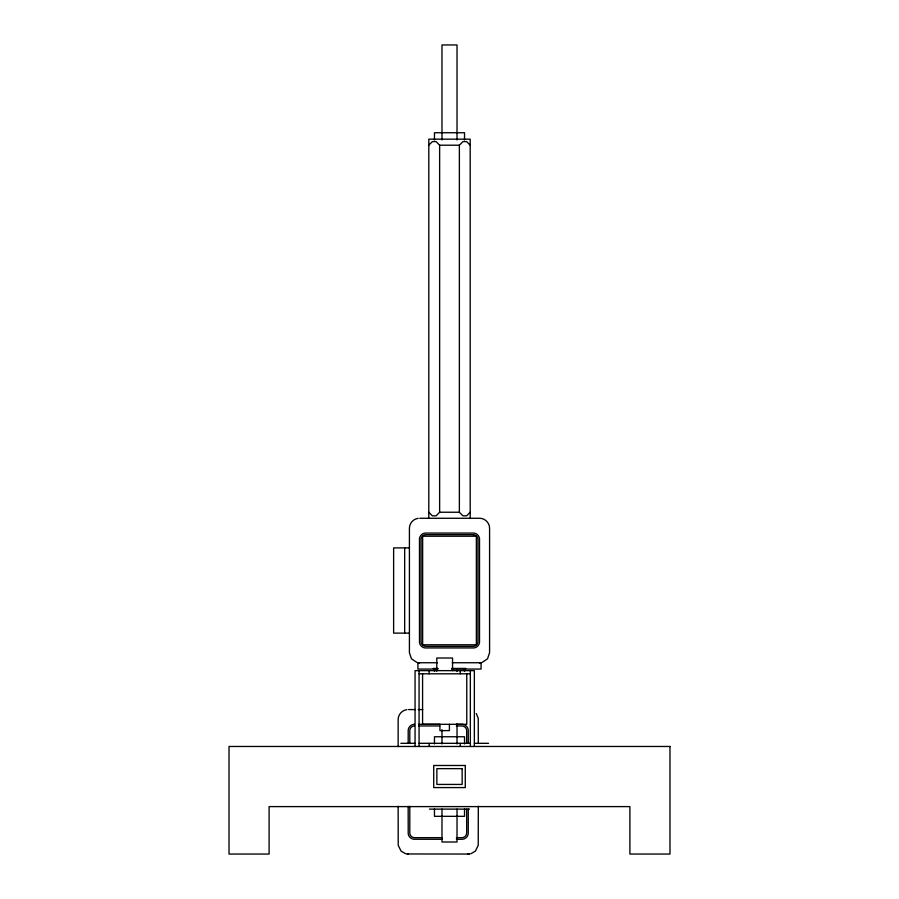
<?xml version="1.0" encoding="UTF-8"?>
<svg xmlns="http://www.w3.org/2000/svg" width="899" height="899" viewBox="0 0 899 899"><rect width="100%" height="100%" fill="white"/><g stroke="black" fill="none" stroke-linecap="round" stroke-linejoin="round"><path stroke-width="1.35" d="M428.801 145.2L432.352 141.615L436.082 141.615L439.633 145.2L439.633 512.239L436.082 515.824L432.352 515.824L428.801 512.239M470.199 512.239L466.648 515.824L462.918 515.824L459.367 512.239L459.367 145.2L462.918 141.615L466.648 141.615L470.199 145.2M468.469 853.96L469.536 853.96M482.156 662.406L487.516 658.821L489.584 652.73L489.584 528.297C489.697 522.937 484.921 518.161 479.56 518.274L419.766 518.274M470.885 853.713L475.38 851.117L478.234 845.341L478.313 806.279M479.897 662.664L480.841 662.664L480.055 662.664M418.125 518.352C413.27 518.914 409.337 523.409 409.416 528.297L409.416 652.73L411.484 658.821L416.844 662.406M406.854 709.659C402.01 710.221 398.066 714.716 398.145 719.593L398.145 746.608M480.212 662.664L479.549 662.743L480.808 662.664M480.347 662.664L479.549 662.743L480.684 662.664M414.473 724.324L413.697 724.38A6.372 6.372 0 0 0 408.213 729.864L408.168 743.259M408.494 709.569L415.405 709.569M439.633 145.2L459.367 145.2M439.633 512.239L459.367 512.239M409.416 547.896L393.627 547.896L393.627 633.121L409.416 633.121M437.521 662.743L417.934 662.743L417.934 669.058L437.982 669.058M452.219 662.743L481.066 662.743L481.066 669.058L451.545 669.058M433.217 668.429L437.982 668.429M451.613 668.429L465.783 668.429M419.069 673.801L470.346 673.801M418.17 709.569L422.766 709.569M418.664 724.324L439.622 724.324M456.4 724.324L462.76 724.38A6.372 6.372 0 0 1 468.244 729.864L468.3 743.259M418.709 725.954L439.622 725.954M456.355 725.954L461.929 725.954A4.731 4.731 0 0 1 466.671 730.685L466.671 743.293M400.853 743.316L415.057 743.316M419.069 743.316L470.346 743.316M474.357 743.316L488.562 743.316M429.452 809.111L469.548 809.111M442.409 837.666L414.529 837.666A4.731 4.731 0 0 1 409.798 832.935L409.798 806.324M456.355 837.666L461.929 837.666A4.731 4.731 0 0 0 466.671 832.935L466.671 809.122M442.42 839.295L413.697 839.25A6.372 6.372 0 0 1 408.213 833.766L408.168 806.347M456.4 839.295L462.76 839.25A6.372 6.372 0 0 0 468.244 833.766L468.3 809.156M468.199 854.05L406.887 853.96L407.831 853.96M418.945 662.664L418.159 662.664L419.103 662.664M418.316 662.664L419.44 662.743L418.788 662.664M419.44 662.743L418.653 662.664M407.258 853.96L407.674 853.96M407.382 853.96L408.168 854.05L407.517 853.96M405.573 853.713L401.078 851.117L398.223 845.341L398.145 806.279M476.245 713.491L478.234 718.29L478.313 743.361M474.357 746.473L474.357 670.643L415.057 670.643L415.057 746.473M470.346 670.643L470.346 746.473M470.199 518.274L470.199 139.165L428.801 139.165L428.801 518.274M466.761 673.801L466.761 724.302L422.575 724.302L422.575 673.801M464.536 139.952L464.536 132.737L434.464 132.737L434.464 139.952M464.536 669.058L464.536 671.463M464.536 743.967L464.536 736.753L434.464 736.753L434.464 743.967M464.536 809.111L464.536 816.326L434.464 816.326L434.464 809.111M460.266 670.643L460.266 673.801M460.266 743.316L460.266 746.473M457.018 139.952L457.018 44.95L441.982 44.95L441.982 139.952M457.018 669.058L457.018 671.463M457.018 724.133L457.018 743.967M457.018 809.111L457.018 842.003L441.982 842.003L441.982 809.111M452.557 670.643L452.557 658.012L436.779 658.012L436.779 671.16M449.41 724.302L449.41 730.606L439.937 730.606L439.937 724.302M441.982 729.741L441.982 743.967M434.464 669.058L434.464 671.463M429.149 670.643L429.149 673.801M429.149 743.316L429.149 746.473M419.069 670.643L419.069 746.473M409.798 743.293L409.798 730.685A4.731 4.731 0 0 1 414.529 725.954M404.674 547.896L404.674 633.121M419.485 538.557L419.485 642.459A6.372 6.372 0 0 0 424.969 647.943L474.031 647.943A6.372 6.372 0 0 0 479.515 642.459L479.515 538.557A6.372 6.372 0 0 0 474.031 533.073L424.969 533.073A6.372 6.372 0 0 0 419.485 538.557M468.626 853.96L469.492 853.96L468.626 853.96M468.784 853.96L469.492 853.96L468.784 853.96M468.941 853.96L468.278 854.05L468.941 853.96M469.076 853.96L468.278 854.05L469.076 853.96M480.482 662.664L479.549 662.743L480.583 662.664M473.2 534.658L425.8 534.658A4.731 4.731 0 0 0 421.058 539.389L421.058 641.628A4.731 4.731 0 0 0 425.8 646.37L473.2 646.37A4.731 4.731 0 0 0 477.942 641.628L477.942 539.389A4.731 4.731 0 0 0 473.2 534.658M476.358 536.231L422.642 536.231L422.642 644.785L476.358 644.785L476.358 536.231M669.98 746.473L229.02 746.473L229.02 854.05L269.104 854.05L269.104 806.605L629.896 806.605L629.896 854.05L669.98 854.05L669.98 746.473M465.277 765.487L433.723 765.487L433.723 787.58L465.277 787.58L465.277 765.487M462.176 768.645L436.869 768.645L436.869 784.434L462.176 784.434L462.131 768.645"/></g></svg>
